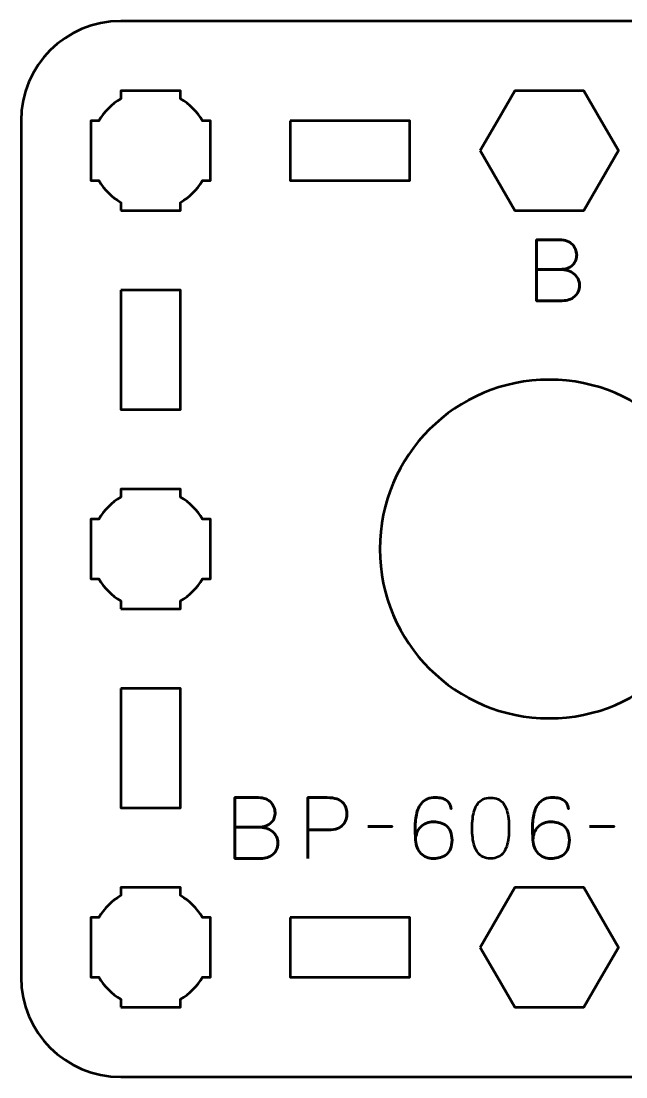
# Model space of a CAD drawing. Header units: centimetres. Extents: x -16.2 to -4.8, y -20.5 to -9.2.
# Drawn here: x -10.15 to -7.12, y -20.5 to -15.2 of the extents above; entities that cross this region are included whole.
import ezdxf

# ---------------------------------------------------------------- set-up
doc = ezdxf.new("R2010")
doc.units = ezdxf.units.CM
doc.header["$MEASUREMENT"] = 0
doc.layers.add('Layer 1', color=7, linetype='Continuous')

msp = doc.modelspace()

# ---------------------------------------------------------------- linework, layer by layer
at = {"layer": 'Layer 1', "lineweight": 53}
for points, knots in [([(-9.64994, -15.19997), (-9.64994, -15.19997), (-5.35007, -15.19997), (-5.35007, -15.19997), (-5.35007, -15.19997), (-5.07293, -15.19997), (-4.84997, -15.42306), (-4.84997, -15.70006), (-4.84997, -15.70006), (-4.84997, -15.70006), (-4.84997, -19.99993), (-4.84997, -19.99993), (-4.84997, -19.99993), (-4.84997, -20.27707), (-5.07293, -20.50003), (-5.35007, -20.50003), (-5.35007, -20.50003), (-5.35007, -20.50003), (-9.64994, -20.50003), (-9.64994, -20.50003), (-9.64994, -20.50003), (-9.92694, -20.50003), (-10.15003, -20.27707), (-10.15003, -19.99993), (-10.15003, -19.99993), (-10.15003, -19.99993), (-10.15003, -15.70006), (-10.15003, -15.70006), (-10.15003, -15.70006), (-10.15003, -15.42306), (-9.92694, -15.19997), (-9.64994, -15.19997)], [0, 0, 0, 0, 0.125, 0.125, 0.125, 0.125, 0.25, 0.25, 0.25, 0.25, 0.375, 0.375, 0.375, 0.375, 0.5, 0.5, 0.5, 0.5, 0.625, 0.625, 0.625, 0.625, 0.75, 0.75, 0.75, 0.75, 0.875, 0.875, 0.875, 0.875, 1, 1, 1, 1]), ([(-9.64999, -16.15006), (-9.64999, -16.15006), (-9.64999, -16.10988), (-9.64999, -16.10988), (-9.64999, -16.10988), (-9.69553, -16.08355), (-9.73349, -16.0456), (-9.75984, -16.00007), (-9.75984, -16.00007), (-9.75984, -16.00007), (-9.79999, -16.00007), (-9.79999, -16.00007), (-9.79999, -16.00007), (-9.79999, -16.00007), (-9.79999, -15.85155), (-9.79999, -15.85155), (-9.79999, -15.85155), (-9.79999, -15.85155), (-9.80001, -15.85), (-9.80001, -15.85), (-9.80001, -15.85), (-9.80001, -15.85), (-9.79999, -15.84845), (-9.79999, -15.84845), (-9.79999, -15.84845), (-9.79999, -15.84845), (-9.79999, -15.70006), (-9.79999, -15.70006), (-9.79999, -15.70006), (-9.79999, -15.70006), (-9.75989, -15.70006), (-9.75989, -15.70006), (-9.75989, -15.70006), (-9.73354, -15.65449), (-9.69555, -15.61649), (-9.64999, -15.59013), (-9.64999, -15.59013), (-9.64999, -15.59013), (-9.64999, -15.55005), (-9.64999, -15.55005), (-9.64999, -15.55005), (-9.64999, -15.55005), (-9.50465, -15.55005), (-9.50465, -15.55005), (-9.50465, -15.55005), (-9.50465, -15.55005), (-9.50001, -15.54999), (-9.50001, -15.54999), (-9.50001, -15.54999), (-9.50001, -15.54999), (-9.49536, -15.55005), (-9.49536, -15.55005), (-9.49536, -15.55005), (-9.49536, -15.55005), (-9.34998, -15.55005), (-9.34998, -15.55005), (-9.34998, -15.55005), (-9.34998, -15.55005), (-9.34998, -15.59013), (-9.34998, -15.59013), (-9.34998, -15.59013), (-9.30441, -15.61649), (-9.26644, -15.65449), (-9.2401, -15.70006), (-9.2401, -15.70006), (-9.2401, -15.70006), (-9.19998, -15.70006), (-9.19998, -15.70006), (-9.19998, -15.70006), (-9.19998, -15.70006), (-9.19998, -16.00007), (-9.19998, -16.00007), (-9.19998, -16.00007), (-9.19998, -16.00007), (-9.24015, -16.00007), (-9.24015, -16.00007), (-9.24015, -16.00007), (-9.26649, -16.0456), (-9.30445, -16.08355), (-9.34998, -16.10988), (-9.34998, -16.10988), (-9.34998, -16.10988), (-9.34998, -16.15006), (-9.34998, -16.15006), (-9.34998, -16.15006), (-9.34998, -16.15006), (-9.64999, -16.15006), (-9.64999, -16.15006)], [0, 0, 0, 0, 0.0454545, 0.0454545, 0.0454545, 0.0454545, 0.0909091, 0.0909091, 0.0909091, 0.0909091, 0.1363636, 0.1363636, 0.1363636, 0.1363636, 0.1818182, 0.1818182, 0.1818182, 0.1818182, 0.2272727, 0.2272727, 0.2272727, 0.2272727, 0.2727273, 0.2727273, 0.2727273, 0.2727273, 0.3181818, 0.3181818, 0.3181818, 0.3181818, 0.3636364, 0.3636364, 0.3636364, 0.3636364, 0.4090909, 0.4090909, 0.4090909, 0.4090909, 0.4545455, 0.4545455, 0.4545455, 0.4545455, 0.5, 0.5, 0.5, 0.5, 0.5454545, 0.5454545, 0.5454545, 0.5454545, 0.5909091, 0.5909091, 0.5909091, 0.5909091, 0.6363636, 0.6363636, 0.6363636, 0.6363636, 0.6818182, 0.6818182, 0.6818182, 0.6818182, 0.7272727, 0.7272727, 0.7272727, 0.7272727, 0.7727273, 0.7727273, 0.7727273, 0.7727273, 0.8181818, 0.8181818, 0.8181818, 0.8181818, 0.8636364, 0.8636364, 0.8636364, 0.8636364, 0.9090909, 0.9090909, 0.9090909, 0.9090909, 0.9545455, 0.9545455, 0.9545455, 0.9545455, 1, 1, 1, 1]), ([(-7.84641, -15.85), (-7.84641, -15.85), (-7.75981, -15.7), (-7.75981, -15.7), (-7.75981, -15.7), (-7.75981, -15.7), (-7.6732, -15.55), (-7.6732, -15.55), (-7.6732, -15.55), (-7.6732, -15.55), (-7.5, -15.55), (-7.5, -15.55), (-7.5, -15.55), (-7.5, -15.55), (-7.3268, -15.55), (-7.3268, -15.55), (-7.3268, -15.55), (-7.3268, -15.55), (-7.24019, -15.7), (-7.24019, -15.7), (-7.24019, -15.7), (-7.24019, -15.7), (-7.15359, -15.85), (-7.15359, -15.85), (-7.15359, -15.85), (-7.15359, -15.85), (-7.24019, -16), (-7.24019, -16), (-7.24019, -16), (-7.24019, -16), (-7.3268, -16.15), (-7.3268, -16.15), (-7.3268, -16.15), (-7.3268, -16.15), (-7.5, -16.15), (-7.5, -16.15), (-7.5, -16.15), (-7.5, -16.15), (-7.6732, -16.15), (-7.6732, -16.15), (-7.6732, -16.15), (-7.6732, -16.15), (-7.75981, -16), (-7.75981, -16), (-7.75981, -16), (-7.75981, -16), (-7.84641, -15.85), (-7.84641, -15.85)], [0, 0, 0, 0, 0.0833333, 0.0833333, 0.0833333, 0.0833333, 0.1666667, 0.1666667, 0.1666667, 0.1666667, 0.25, 0.25, 0.25, 0.25, 0.3333333, 0.3333333, 0.3333333, 0.3333333, 0.4166667, 0.4166667, 0.4166667, 0.4166667, 0.5, 0.5, 0.5, 0.5, 0.5833333, 0.5833333, 0.5833333, 0.5833333, 0.6666667, 0.6666667, 0.6666667, 0.6666667, 0.75, 0.75, 0.75, 0.75, 0.8333333, 0.8333333, 0.8333333, 0.8333333, 0.9166667, 0.9166667, 0.9166667, 0.9166667, 1, 1, 1, 1]), ([(-8.79999, -15.70006), (-8.79999, -15.70006), (-8.19998, -15.70006), (-8.19998, -15.70006), (-8.19998, -15.70006), (-8.19998, -15.70006), (-8.19998, -16.00007), (-8.19998, -16.00007), (-8.19998, -16.00007), (-8.19998, -16.00007), (-8.79999, -16.00007), (-8.79999, -16.00007), (-8.79999, -16.00007), (-8.79999, -16.00007), (-8.79999, -15.70006), (-8.79999, -15.70006)], [0, 0, 0, 0, 0.25, 0.25, 0.25, 0.25, 0.5, 0.5, 0.5, 0.5, 0.75, 0.75, 0.75, 0.75, 1, 1, 1, 1]), ([(-9.64994, -16.55001), (-9.64994, -16.55001), (-9.34993, -16.55001), (-9.34993, -16.55001), (-9.34993, -16.55001), (-9.34993, -16.55001), (-9.34993, -17.15002), (-9.34993, -17.15002), (-9.34993, -17.15002), (-9.34993, -17.15002), (-9.64994, -17.15002), (-9.64994, -17.15002), (-9.64994, -17.15002), (-9.64994, -17.15002), (-9.64994, -16.55001), (-9.64994, -16.55001)], [0, 0, 0, 0, 0.25, 0.25, 0.25, 0.25, 0.5, 0.5, 0.5, 0.5, 0.75, 0.75, 0.75, 0.75, 1, 1, 1, 1]), ([(-7.5, -17), (-7.03063, -17), (-6.65, -17.38063), (-6.65, -17.85), (-6.65, -17.85), (-6.65, -18.31937), (-7.03063, -18.7), (-7.5, -18.7), (-7.5, -18.7), (-7.96937, -18.7), (-8.35, -18.31937), (-8.35, -17.85), (-8.35, -17.85), (-8.35, -17.38063), (-7.96937, -17), (-7.5, -17)], [0, 0, 0, 0, 0.25, 0.25, 0.25, 0.25, 0.5, 0.5, 0.5, 0.5, 0.75, 0.75, 0.75, 0.75, 1, 1, 1, 1]), ([(-9.64999, -18.15006), (-9.64999, -18.15006), (-9.64999, -18.10988), (-9.64999, -18.10988), (-9.64999, -18.10988), (-9.69553, -18.08355), (-9.73349, -18.0456), (-9.75984, -18.00007), (-9.75984, -18.00007), (-9.75984, -18.00007), (-9.79999, -18.00007), (-9.79999, -18.00007), (-9.79999, -18.00007), (-9.79999, -18.00007), (-9.79999, -17.85155), (-9.79999, -17.85155), (-9.79999, -17.85155), (-9.79999, -17.85155), (-9.80001, -17.85), (-9.80001, -17.85), (-9.80001, -17.85), (-9.80001, -17.85), (-9.79999, -17.84845), (-9.79999, -17.84845), (-9.79999, -17.84845), (-9.79999, -17.84845), (-9.79999, -17.70006), (-9.79999, -17.70006), (-9.79999, -17.70006), (-9.79999, -17.70006), (-9.75989, -17.70006), (-9.75989, -17.70006), (-9.75989, -17.70006), (-9.73354, -17.65449), (-9.69555, -17.61649), (-9.64999, -17.59013), (-9.64999, -17.59013), (-9.64999, -17.59013), (-9.64999, -17.55005), (-9.64999, -17.55005), (-9.64999, -17.55005), (-9.64999, -17.55005), (-9.50465, -17.55005), (-9.50465, -17.55005), (-9.50465, -17.55005), (-9.50465, -17.55005), (-9.50001, -17.54999), (-9.50001, -17.54999), (-9.50001, -17.54999), (-9.50001, -17.54999), (-9.49536, -17.55005), (-9.49536, -17.55005), (-9.49536, -17.55005), (-9.49536, -17.55005), (-9.34998, -17.55005), (-9.34998, -17.55005), (-9.34998, -17.55005), (-9.34998, -17.55005), (-9.34998, -17.59013), (-9.34998, -17.59013), (-9.34998, -17.59013), (-9.30441, -17.61649), (-9.26644, -17.65449), (-9.2401, -17.70006), (-9.2401, -17.70006), (-9.2401, -17.70006), (-9.19998, -17.70006), (-9.19998, -17.70006), (-9.19998, -17.70006), (-9.19998, -17.70006), (-9.19998, -18.00007), (-9.19998, -18.00007), (-9.19998, -18.00007), (-9.19998, -18.00007), (-9.24015, -18.00007), (-9.24015, -18.00007), (-9.24015, -18.00007), (-9.26649, -18.0456), (-9.30445, -18.08355), (-9.34998, -18.10988), (-9.34998, -18.10988), (-9.34998, -18.10988), (-9.34998, -18.15006), (-9.34998, -18.15006), (-9.34998, -18.15006), (-9.34998, -18.15006), (-9.64999, -18.15006), (-9.64999, -18.15006)], [0, 0, 0, 0, 0.0454545, 0.0454545, 0.0454545, 0.0454545, 0.0909091, 0.0909091, 0.0909091, 0.0909091, 0.1363636, 0.1363636, 0.1363636, 0.1363636, 0.1818182, 0.1818182, 0.1818182, 0.1818182, 0.2272727, 0.2272727, 0.2272727, 0.2272727, 0.2727273, 0.2727273, 0.2727273, 0.2727273, 0.3181818, 0.3181818, 0.3181818, 0.3181818, 0.3636364, 0.3636364, 0.3636364, 0.3636364, 0.4090909, 0.4090909, 0.4090909, 0.4090909, 0.4545455, 0.4545455, 0.4545455, 0.4545455, 0.5, 0.5, 0.5, 0.5, 0.5454545, 0.5454545, 0.5454545, 0.5454545, 0.5909091, 0.5909091, 0.5909091, 0.5909091, 0.6363636, 0.6363636, 0.6363636, 0.6363636, 0.6818182, 0.6818182, 0.6818182, 0.6818182, 0.7272727, 0.7272727, 0.7272727, 0.7272727, 0.7727273, 0.7727273, 0.7727273, 0.7727273, 0.8181818, 0.8181818, 0.8181818, 0.8181818, 0.8636364, 0.8636364, 0.8636364, 0.8636364, 0.9090909, 0.9090909, 0.9090909, 0.9090909, 0.9545455, 0.9545455, 0.9545455, 0.9545455, 1, 1, 1, 1]), ([(-9.64994, -18.54998), (-9.64994, -18.54998), (-9.34993, -18.54998), (-9.34993, -18.54998), (-9.34993, -18.54998), (-9.34993, -18.54998), (-9.34993, -19.14998), (-9.34993, -19.14998), (-9.34993, -19.14998), (-9.34993, -19.14998), (-9.64994, -19.14998), (-9.64994, -19.14998), (-9.64994, -19.14998), (-9.64994, -19.14998), (-9.64994, -18.54998), (-9.64994, -18.54998)], [0, 0, 0, 0, 0.25, 0.25, 0.25, 0.25, 0.5, 0.5, 0.5, 0.5, 0.75, 0.75, 0.75, 0.75, 1, 1, 1, 1]), ([(-9.64999, -20.15006), (-9.64999, -20.15006), (-9.64999, -20.10988), (-9.64999, -20.10988), (-9.64999, -20.10988), (-9.69553, -20.08355), (-9.73349, -20.0456), (-9.75984, -20.00007), (-9.75984, -20.00007), (-9.75984, -20.00007), (-9.79999, -20.00007), (-9.79999, -20.00007), (-9.79999, -20.00007), (-9.79999, -20.00007), (-9.79999, -19.85155), (-9.79999, -19.85155), (-9.79999, -19.85155), (-9.79999, -19.85155), (-9.80001, -19.85), (-9.80001, -19.85), (-9.80001, -19.85), (-9.80001, -19.85), (-9.79999, -19.84845), (-9.79999, -19.84845), (-9.79999, -19.84845), (-9.79999, -19.84845), (-9.79999, -19.70006), (-9.79999, -19.70006), (-9.79999, -19.70006), (-9.79999, -19.70006), (-9.75989, -19.70006), (-9.75989, -19.70006), (-9.75989, -19.70006), (-9.73354, -19.65449), (-9.69555, -19.61649), (-9.64999, -19.59013), (-9.64999, -19.59013), (-9.64999, -19.59013), (-9.64999, -19.55005), (-9.64999, -19.55005), (-9.64999, -19.55005), (-9.64999, -19.55005), (-9.50465, -19.55005), (-9.50465, -19.55005), (-9.50465, -19.55005), (-9.50465, -19.55005), (-9.50001, -19.54999), (-9.50001, -19.54999), (-9.50001, -19.54999), (-9.50001, -19.54999), (-9.49536, -19.55005), (-9.49536, -19.55005), (-9.49536, -19.55005), (-9.49536, -19.55005), (-9.34998, -19.55005), (-9.34998, -19.55005), (-9.34998, -19.55005), (-9.34998, -19.55005), (-9.34998, -19.59013), (-9.34998, -19.59013), (-9.34998, -19.59013), (-9.30441, -19.61649), (-9.26644, -19.65449), (-9.2401, -19.70006), (-9.2401, -19.70006), (-9.2401, -19.70006), (-9.19998, -19.70006), (-9.19998, -19.70006), (-9.19998, -19.70006), (-9.19998, -19.70006), (-9.19998, -20.00007), (-9.19998, -20.00007), (-9.19998, -20.00007), (-9.19998, -20.00007), (-9.24015, -20.00007), (-9.24015, -20.00007), (-9.24015, -20.00007), (-9.26649, -20.0456), (-9.30445, -20.08355), (-9.34998, -20.10988), (-9.34998, -20.10988), (-9.34998, -20.10988), (-9.34998, -20.15006), (-9.34998, -20.15006), (-9.34998, -20.15006), (-9.34998, -20.15006), (-9.64999, -20.15006), (-9.64999, -20.15006)], [0, 0, 0, 0, 0.0454545, 0.0454545, 0.0454545, 0.0454545, 0.0909091, 0.0909091, 0.0909091, 0.0909091, 0.1363636, 0.1363636, 0.1363636, 0.1363636, 0.1818182, 0.1818182, 0.1818182, 0.1818182, 0.2272727, 0.2272727, 0.2272727, 0.2272727, 0.2727273, 0.2727273, 0.2727273, 0.2727273, 0.3181818, 0.3181818, 0.3181818, 0.3181818, 0.3636364, 0.3636364, 0.3636364, 0.3636364, 0.4090909, 0.4090909, 0.4090909, 0.4090909, 0.4545455, 0.4545455, 0.4545455, 0.4545455, 0.5, 0.5, 0.5, 0.5, 0.5454545, 0.5454545, 0.5454545, 0.5454545, 0.5909091, 0.5909091, 0.5909091, 0.5909091, 0.6363636, 0.6363636, 0.6363636, 0.6363636, 0.6818182, 0.6818182, 0.6818182, 0.6818182, 0.7272727, 0.7272727, 0.7272727, 0.7272727, 0.7727273, 0.7727273, 0.7727273, 0.7727273, 0.8181818, 0.8181818, 0.8181818, 0.8181818, 0.8636364, 0.8636364, 0.8636364, 0.8636364, 0.9090909, 0.9090909, 0.9090909, 0.9090909, 0.9545455, 0.9545455, 0.9545455, 0.9545455, 1, 1, 1, 1]), ([(-7.84641, -19.85), (-7.84641, -19.85), (-7.75981, -19.7), (-7.75981, -19.7), (-7.75981, -19.7), (-7.75981, -19.7), (-7.6732, -19.55), (-7.6732, -19.55), (-7.6732, -19.55), (-7.6732, -19.55), (-7.5, -19.55), (-7.5, -19.55), (-7.5, -19.55), (-7.5, -19.55), (-7.3268, -19.55), (-7.3268, -19.55), (-7.3268, -19.55), (-7.3268, -19.55), (-7.24019, -19.7), (-7.24019, -19.7), (-7.24019, -19.7), (-7.24019, -19.7), (-7.15359, -19.85), (-7.15359, -19.85), (-7.15359, -19.85), (-7.15359, -19.85), (-7.24019, -20), (-7.24019, -20), (-7.24019, -20), (-7.24019, -20), (-7.3268, -20.15), (-7.3268, -20.15), (-7.3268, -20.15), (-7.3268, -20.15), (-7.5, -20.15), (-7.5, -20.15), (-7.5, -20.15), (-7.5, -20.15), (-7.6732, -20.15), (-7.6732, -20.15), (-7.6732, -20.15), (-7.6732, -20.15), (-7.75981, -20), (-7.75981, -20), (-7.75981, -20), (-7.75981, -20), (-7.84641, -19.85), (-7.84641, -19.85)], [0, 0, 0, 0, 0.0833333, 0.0833333, 0.0833333, 0.0833333, 0.1666667, 0.1666667, 0.1666667, 0.1666667, 0.25, 0.25, 0.25, 0.25, 0.3333333, 0.3333333, 0.3333333, 0.3333333, 0.4166667, 0.4166667, 0.4166667, 0.4166667, 0.5, 0.5, 0.5, 0.5, 0.5833333, 0.5833333, 0.5833333, 0.5833333, 0.6666667, 0.6666667, 0.6666667, 0.6666667, 0.75, 0.75, 0.75, 0.75, 0.8333333, 0.8333333, 0.8333333, 0.8333333, 0.9166667, 0.9166667, 0.9166667, 0.9166667, 1, 1, 1, 1]), ([(-8.79999, -19.69993), (-8.79999, -19.69993), (-8.19998, -19.69993), (-8.19998, -19.69993), (-8.19998, -19.69993), (-8.19998, -19.69993), (-8.19998, -19.99993), (-8.19998, -19.99993), (-8.19998, -19.99993), (-8.19998, -19.99993), (-8.79999, -19.99993), (-8.79999, -19.99993), (-8.79999, -19.99993), (-8.79999, -19.99993), (-8.79999, -19.69993), (-8.79999, -19.69993)], [0, 0, 0, 0, 0.25, 0.25, 0.25, 0.25, 0.5, 0.5, 0.5, 0.5, 0.75, 0.75, 0.75, 0.75, 1, 1, 1, 1])]:
    msp.add_open_spline(points, degree=3, knots=knots, dxfattribs=at)
at = {"layer": 'Layer 1', "color": 5, "lineweight": 53}
for points, knots in [([(-7.5646, -16.44636), (-7.5646, -16.44636), (-7.44734, -16.44636), (-7.44734, -16.44636), (-7.44734, -16.44636), (-7.4321, -16.44629), (-7.41912, -16.44418), (-7.40818, -16.44001), (-7.40818, -16.44001), (-7.39731, -16.43592), (-7.3885, -16.43035), (-7.38165, -16.42336), (-7.38165, -16.42336), (-7.37481, -16.41638), (-7.36987, -16.40848), (-7.36676, -16.39973), (-7.36676, -16.39973), (-7.36373, -16.39105), (-7.36232, -16.38202), (-7.36267, -16.37271), (-7.36267, -16.37271), (-7.3631, -16.36339), (-7.36507, -16.35436), (-7.3686, -16.34554), (-7.3686, -16.34554), (-7.37206, -16.33672), (-7.37728, -16.32875), (-7.38412, -16.32162), (-7.38412, -16.32162), (-7.39096, -16.3145), (-7.3995, -16.30885), (-7.40987, -16.30469), (-7.40987, -16.30469), (-7.42025, -16.30046), (-7.43245, -16.29827), (-7.44649, -16.2982), (-7.44649, -16.2982), (-7.44649, -16.2982), (-7.5646, -16.2982), (-7.5646, -16.2982), (-7.5646, -16.2982), (-7.5646, -16.2982), (-7.5646, -16.60342), (-7.5646, -16.60342), (-7.5646, -16.60342), (-7.5646, -16.60342), (-7.43464, -16.60342), (-7.43464, -16.60342), (-7.43464, -16.60342), (-7.4225, -16.60342), (-7.41121, -16.60166), (-7.40077, -16.5982), (-7.40077, -16.5982), (-7.39033, -16.59467), (-7.38123, -16.58966), (-7.37333, -16.58296), (-7.37333, -16.58296), (-7.36549, -16.57633), (-7.35936, -16.56828), (-7.35498, -16.55876), (-7.35498, -16.55876), (-7.35061, -16.54923), (-7.34835, -16.53844), (-7.34828, -16.52637), (-7.34828, -16.52637), (-7.34856, -16.51424), (-7.3511, -16.5033), (-7.35597, -16.4935), (-7.35597, -16.4935), (-7.36084, -16.48369), (-7.36761, -16.47529), (-7.37636, -16.46824), (-7.37636, -16.46824), (-7.38511, -16.46125), (-7.39555, -16.45582), (-7.40755, -16.45208), (-7.40755, -16.45208), (-7.41954, -16.44834), (-7.4328, -16.44644), (-7.44734, -16.44636), (-7.44734, -16.44636), (-7.4328, -16.44644), (-7.41954, -16.44834), (-7.40755, -16.45208), (-7.40755, -16.45208), (-7.39555, -16.45582), (-7.38511, -16.46125), (-7.37636, -16.46824), (-7.37636, -16.46824), (-7.36761, -16.47529), (-7.36084, -16.48369), (-7.35597, -16.4935), (-7.35597, -16.4935), (-7.3511, -16.5033), (-7.34856, -16.51424), (-7.34828, -16.52637), (-7.34828, -16.52637), (-7.34835, -16.53844), (-7.35061, -16.54923), (-7.35498, -16.55876), (-7.35498, -16.55876), (-7.35936, -16.56828), (-7.36549, -16.57633), (-7.37333, -16.58296), (-7.37333, -16.58296), (-7.38123, -16.58966), (-7.39033, -16.59467), (-7.40077, -16.5982), (-7.40077, -16.5982), (-7.41121, -16.60166), (-7.4225, -16.60342), (-7.43464, -16.60342), (-7.43464, -16.60342), (-7.43464, -16.60342), (-7.5646, -16.60342), (-7.5646, -16.60342), (-7.5646, -16.60342), (-7.5646, -16.60342), (-7.5646, -16.2982), (-7.5646, -16.2982), (-7.5646, -16.2982), (-7.5646, -16.2982), (-7.44649, -16.2982), (-7.44649, -16.2982), (-7.44649, -16.2982), (-7.43245, -16.29827), (-7.42025, -16.30046), (-7.40987, -16.30469), (-7.40987, -16.30469), (-7.3995, -16.30885), (-7.39096, -16.3145), (-7.38412, -16.32162), (-7.38412, -16.32162), (-7.37728, -16.32875), (-7.37206, -16.33672), (-7.3686, -16.34554), (-7.3686, -16.34554), (-7.36507, -16.35436), (-7.3631, -16.36339), (-7.36267, -16.37271), (-7.36267, -16.37271), (-7.36232, -16.38202), (-7.36373, -16.39105), (-7.36676, -16.39973), (-7.36676, -16.39973), (-7.36987, -16.40848), (-7.37481, -16.41638), (-7.38165, -16.42336), (-7.38165, -16.42336), (-7.3885, -16.43035), (-7.39731, -16.43592), (-7.40818, -16.44001), (-7.40818, -16.44001), (-7.41912, -16.44418), (-7.4321, -16.44629), (-7.44734, -16.44636), (-7.44734, -16.44636), (-7.44734, -16.44636), (-7.5646, -16.44636), (-7.5646, -16.44636)], [0, 0, 0, 0, 0.025, 0.025, 0.025, 0.025, 0.05, 0.05, 0.05, 0.05, 0.075, 0.075, 0.075, 0.075, 0.1, 0.1, 0.1, 0.1, 0.125, 0.125, 0.125, 0.125, 0.15, 0.15, 0.15, 0.15, 0.175, 0.175, 0.175, 0.175, 0.2, 0.2, 0.2, 0.2, 0.225, 0.225, 0.225, 0.225, 0.25, 0.25, 0.25, 0.25, 0.275, 0.275, 0.275, 0.275, 0.3, 0.3, 0.3, 0.3, 0.325, 0.325, 0.325, 0.325, 0.35, 0.35, 0.35, 0.35, 0.375, 0.375, 0.375, 0.375, 0.4, 0.4, 0.4, 0.4, 0.425, 0.425, 0.425, 0.425, 0.45, 0.45, 0.45, 0.45, 0.475, 0.475, 0.475, 0.475, 0.5, 0.5, 0.5, 0.5, 0.525, 0.525, 0.525, 0.525, 0.55, 0.55, 0.55, 0.55, 0.575, 0.575, 0.575, 0.575, 0.6, 0.6, 0.6, 0.6, 0.625, 0.625, 0.625, 0.625, 0.65, 0.65, 0.65, 0.65, 0.675, 0.675, 0.675, 0.675, 0.7, 0.7, 0.7, 0.7, 0.725, 0.725, 0.725, 0.725, 0.75, 0.75, 0.75, 0.75, 0.775, 0.775, 0.775, 0.775, 0.8, 0.8, 0.8, 0.8, 0.825, 0.825, 0.825, 0.825, 0.85, 0.85, 0.85, 0.85, 0.875, 0.875, 0.875, 0.875, 0.9, 0.9, 0.9, 0.9, 0.925, 0.925, 0.925, 0.925, 0.95, 0.95, 0.95, 0.95, 0.975, 0.975, 0.975, 0.975, 1, 1, 1, 1]), ([(-9.07779, -19.24636), (-9.07779, -19.24636), (-8.96053, -19.24636), (-8.96053, -19.24636), (-8.96053, -19.24636), (-8.94529, -19.24629), (-8.93231, -19.24418), (-8.92137, -19.24001), (-8.92137, -19.24001), (-8.9105, -19.23592), (-8.90169, -19.23035), (-8.89484, -19.22336), (-8.89484, -19.22336), (-8.888, -19.21638), (-8.88306, -19.20848), (-8.87995, -19.19973), (-8.87995, -19.19973), (-8.87692, -19.19105), (-8.87551, -19.18202), (-8.87586, -19.17271), (-8.87586, -19.17271), (-8.87629, -19.16339), (-8.87826, -19.15436), (-8.88179, -19.14554), (-8.88179, -19.14554), (-8.88525, -19.13672), (-8.89047, -19.12875), (-8.89731, -19.12162), (-8.89731, -19.12162), (-8.90415, -19.1145), (-8.91269, -19.10885), (-8.92306, -19.10469), (-8.92306, -19.10469), (-8.93344, -19.10046), (-8.94564, -19.09827), (-8.95968, -19.0982), (-8.95968, -19.0982), (-8.95968, -19.0982), (-9.07779, -19.0982), (-9.07779, -19.0982), (-9.07779, -19.0982), (-9.07779, -19.0982), (-9.07779, -19.40342), (-9.07779, -19.40342), (-9.07779, -19.40342), (-9.07779, -19.40342), (-8.94783, -19.40342), (-8.94783, -19.40342), (-8.94783, -19.40342), (-8.93569, -19.40342), (-8.9244, -19.40166), (-8.91396, -19.3982), (-8.91396, -19.3982), (-8.90352, -19.39467), (-8.89442, -19.38966), (-8.88652, -19.38296), (-8.88652, -19.38296), (-8.87868, -19.37633), (-8.87255, -19.36828), (-8.86817, -19.35876), (-8.86817, -19.35876), (-8.8638, -19.34923), (-8.86154, -19.33844), (-8.86147, -19.32637), (-8.86147, -19.32637), (-8.86175, -19.31424), (-8.86429, -19.3033), (-8.86916, -19.2935), (-8.86916, -19.2935), (-8.87403, -19.28369), (-8.8808, -19.27529), (-8.88955, -19.26824), (-8.88955, -19.26824), (-8.8983, -19.26125), (-8.90874, -19.25582), (-8.92074, -19.25208), (-8.92074, -19.25208), (-8.93273, -19.24834), (-8.94599, -19.24644), (-8.96053, -19.24636), (-8.96053, -19.24636), (-8.94599, -19.24644), (-8.93273, -19.24834), (-8.92074, -19.25208), (-8.92074, -19.25208), (-8.90874, -19.25582), (-8.8983, -19.26125), (-8.88955, -19.26824), (-8.88955, -19.26824), (-8.8808, -19.27529), (-8.87403, -19.28369), (-8.86916, -19.2935), (-8.86916, -19.2935), (-8.86429, -19.3033), (-8.86175, -19.31424), (-8.86147, -19.32637), (-8.86147, -19.32637), (-8.86154, -19.33844), (-8.8638, -19.34923), (-8.86817, -19.35876), (-8.86817, -19.35876), (-8.87255, -19.36828), (-8.87868, -19.37633), (-8.88652, -19.38296), (-8.88652, -19.38296), (-8.89442, -19.38966), (-8.90352, -19.39467), (-8.91396, -19.3982), (-8.91396, -19.3982), (-8.9244, -19.40166), (-8.93569, -19.40342), (-8.94783, -19.40342), (-8.94783, -19.40342), (-8.94783, -19.40342), (-9.07779, -19.40342), (-9.07779, -19.40342), (-9.07779, -19.40342), (-9.07779, -19.40342), (-9.07779, -19.0982), (-9.07779, -19.0982), (-9.07779, -19.0982), (-9.07779, -19.0982), (-8.95968, -19.0982), (-8.95968, -19.0982), (-8.95968, -19.0982), (-8.94564, -19.09827), (-8.93344, -19.10046), (-8.92306, -19.10469), (-8.92306, -19.10469), (-8.91269, -19.10885), (-8.90415, -19.1145), (-8.89731, -19.12162), (-8.89731, -19.12162), (-8.89047, -19.12875), (-8.88525, -19.13672), (-8.88179, -19.14554), (-8.88179, -19.14554), (-8.87826, -19.15436), (-8.87629, -19.16339), (-8.87586, -19.17271), (-8.87586, -19.17271), (-8.87551, -19.18202), (-8.87692, -19.19105), (-8.87995, -19.19973), (-8.87995, -19.19973), (-8.88306, -19.20848), (-8.888, -19.21638), (-8.89484, -19.22336), (-8.89484, -19.22336), (-8.90169, -19.23035), (-8.9105, -19.23592), (-8.92137, -19.24001), (-8.92137, -19.24001), (-8.93231, -19.24418), (-8.94529, -19.24629), (-8.96053, -19.24636), (-8.96053, -19.24636), (-8.96053, -19.24636), (-9.07779, -19.24636), (-9.07779, -19.24636)], [0, 0, 0, 0, 0.025, 0.025, 0.025, 0.025, 0.05, 0.05, 0.05, 0.05, 0.075, 0.075, 0.075, 0.075, 0.1, 0.1, 0.1, 0.1, 0.125, 0.125, 0.125, 0.125, 0.15, 0.15, 0.15, 0.15, 0.175, 0.175, 0.175, 0.175, 0.2, 0.2, 0.2, 0.2, 0.225, 0.225, 0.225, 0.225, 0.25, 0.25, 0.25, 0.25, 0.275, 0.275, 0.275, 0.275, 0.3, 0.3, 0.3, 0.3, 0.325, 0.325, 0.325, 0.325, 0.35, 0.35, 0.35, 0.35, 0.375, 0.375, 0.375, 0.375, 0.4, 0.4, 0.4, 0.4, 0.425, 0.425, 0.425, 0.425, 0.45, 0.45, 0.45, 0.45, 0.475, 0.475, 0.475, 0.475, 0.5, 0.5, 0.5, 0.5, 0.525, 0.525, 0.525, 0.525, 0.55, 0.55, 0.55, 0.55, 0.575, 0.575, 0.575, 0.575, 0.6, 0.6, 0.6, 0.6, 0.625, 0.625, 0.625, 0.625, 0.65, 0.65, 0.65, 0.65, 0.675, 0.675, 0.675, 0.675, 0.7, 0.7, 0.7, 0.7, 0.725, 0.725, 0.725, 0.725, 0.75, 0.75, 0.75, 0.75, 0.775, 0.775, 0.775, 0.775, 0.8, 0.8, 0.8, 0.8, 0.825, 0.825, 0.825, 0.825, 0.85, 0.85, 0.85, 0.85, 0.875, 0.875, 0.875, 0.875, 0.9, 0.9, 0.9, 0.9, 0.925, 0.925, 0.925, 0.925, 0.95, 0.95, 0.95, 0.95, 0.975, 0.975, 0.975, 0.975, 1, 1, 1, 1]), ([(-8.71161, -19.40342), (-8.71161, -19.40342), (-8.71161, -19.0982), (-8.71161, -19.0982), (-8.71161, -19.0982), (-8.71161, -19.0982), (-8.61424, -19.0982), (-8.61424, -19.0982), (-8.61424, -19.0982), (-8.59477, -19.09827), (-8.57876, -19.10046), (-8.56613, -19.10469), (-8.56613, -19.10469), (-8.55357, -19.10885), (-8.54369, -19.11464), (-8.53656, -19.12198), (-8.53656, -19.12198), (-8.52944, -19.12924), (-8.52436, -19.13757), (-8.52125, -19.14695), (-8.52125, -19.14695), (-8.51822, -19.15634), (-8.51646, -19.16614), (-8.51603, -19.17652), (-8.51603, -19.17652), (-8.51554, -19.18689), (-8.51674, -19.19705), (-8.51956, -19.20692), (-8.51956, -19.20692), (-8.52245, -19.2168), (-8.52732, -19.22576), (-8.53431, -19.23381), (-8.53431, -19.23381), (-8.54122, -19.24185), (-8.5506, -19.24827), (-8.56239, -19.253), (-8.56239, -19.253), (-8.57417, -19.25779), (-8.58877, -19.26019), (-8.6062, -19.26033), (-8.6062, -19.26033), (-8.6062, -19.26033), (-8.71161, -19.26033), (-8.71161, -19.26033), (-8.71161, -19.26033), (-8.71161, -19.26033), (-8.6062, -19.26033), (-8.6062, -19.26033), (-8.6062, -19.26033), (-8.58913, -19.26019), (-8.57466, -19.25779), (-8.56295, -19.253), (-8.56295, -19.253), (-8.55117, -19.24827), (-8.54178, -19.24185), (-8.53473, -19.23381), (-8.53473, -19.23381), (-8.52774, -19.22576), (-8.52273, -19.2168), (-8.51977, -19.20692), (-8.51977, -19.20692), (-8.51681, -19.19705), (-8.51554, -19.18689), (-8.51603, -19.17652), (-8.51603, -19.17652), (-8.51646, -19.16614), (-8.51822, -19.15634), (-8.52139, -19.14695), (-8.52139, -19.14695), (-8.5245, -19.13757), (-8.52972, -19.12924), (-8.53685, -19.12198), (-8.53685, -19.12198), (-8.54404, -19.11464), (-8.55392, -19.10885), (-8.56648, -19.10469), (-8.56648, -19.10469), (-8.57911, -19.10046), (-8.59498, -19.09827), (-8.61424, -19.0982), (-8.61424, -19.0982), (-8.61424, -19.0982), (-8.71161, -19.0982), (-8.71161, -19.0982), (-8.71161, -19.0982), (-8.71161, -19.0982), (-8.71161, -19.40342), (-8.71161, -19.40342)], [0, 0, 0, 0, 0.0454545, 0.0454545, 0.0454545, 0.0454545, 0.0909091, 0.0909091, 0.0909091, 0.0909091, 0.1363636, 0.1363636, 0.1363636, 0.1363636, 0.1818182, 0.1818182, 0.1818182, 0.1818182, 0.2272727, 0.2272727, 0.2272727, 0.2272727, 0.2727273, 0.2727273, 0.2727273, 0.2727273, 0.3181818, 0.3181818, 0.3181818, 0.3181818, 0.3636364, 0.3636364, 0.3636364, 0.3636364, 0.4090909, 0.4090909, 0.4090909, 0.4090909, 0.4545455, 0.4545455, 0.4545455, 0.4545455, 0.5, 0.5, 0.5, 0.5, 0.5454545, 0.5454545, 0.5454545, 0.5454545, 0.5909091, 0.5909091, 0.5909091, 0.5909091, 0.6363636, 0.6363636, 0.6363636, 0.6363636, 0.6818182, 0.6818182, 0.6818182, 0.6818182, 0.7272727, 0.7272727, 0.7272727, 0.7272727, 0.7727273, 0.7727273, 0.7727273, 0.7727273, 0.8181818, 0.8181818, 0.8181818, 0.8181818, 0.8636364, 0.8636364, 0.8636364, 0.8636364, 0.9090909, 0.9090909, 0.9090909, 0.9090909, 0.9545455, 0.9545455, 0.9545455, 0.9545455, 1, 1, 1, 1]), ([(-8.17102, -19.31156), (-8.17095, -19.29773), (-8.1687, -19.28524), (-8.16418, -19.27395), (-8.16418, -19.27395), (-8.15974, -19.26273), (-8.15346, -19.25307), (-8.14534, -19.24495), (-8.14534, -19.24495), (-8.1373, -19.23691), (-8.12777, -19.2307), (-8.11691, -19.22633), (-8.11691, -19.22633), (-8.10604, -19.22195), (-8.09412, -19.21977), (-8.08128, -19.21969), (-8.08128, -19.21969), (-8.06837, -19.21962), (-8.0563, -19.22125), (-8.04508, -19.22449), (-8.04508, -19.22449), (-8.03386, -19.22767), (-8.02406, -19.23289), (-8.01552, -19.24009), (-8.01552, -19.24009), (-8.00698, -19.24721), (-8.00028, -19.25667), (-7.99548, -19.26845), (-7.99548, -19.26845), (-7.99069, -19.28023), (-7.98822, -19.29455), (-7.98815, -19.31156), (-7.98815, -19.31156), (-7.98822, -19.32856), (-7.99069, -19.34288), (-7.99548, -19.35467), (-7.99548, -19.35467), (-8.00028, -19.36645), (-8.00698, -19.3759), (-8.01552, -19.38303), (-8.01552, -19.38303), (-8.02406, -19.39023), (-8.03386, -19.39545), (-8.04508, -19.39862), (-8.04508, -19.39862), (-8.0563, -19.40187), (-8.06837, -19.40349), (-8.08128, -19.40342), (-8.08128, -19.40342), (-8.09412, -19.40335), (-8.1059, -19.40116), (-8.1167, -19.39679), (-8.1167, -19.39679), (-8.12742, -19.39241), (-8.13673, -19.3862), (-8.14471, -19.37809), (-8.14471, -19.37809), (-8.15268, -19.37005), (-8.15896, -19.36038), (-8.16347, -19.34909), (-8.16347, -19.34909), (-8.16806, -19.33787), (-8.17053, -19.32539), (-8.17102, -19.31156), (-8.17102, -19.31156), (-8.17131, -19.30457), (-8.17166, -19.29625), (-8.17215, -19.28658), (-8.17215, -19.28658), (-8.17265, -19.27684), (-8.17293, -19.26626), (-8.173, -19.2549), (-8.173, -19.2549), (-8.17307, -19.24347), (-8.17272, -19.23169), (-8.1718, -19.21962), (-8.1718, -19.21962), (-8.17095, -19.20749), (-8.16926, -19.19556), (-8.16679, -19.18378), (-8.16679, -19.18378), (-8.16432, -19.17207), (-8.16079, -19.16099), (-8.15614, -19.15062), (-8.15614, -19.15062), (-8.15148, -19.14025), (-8.14548, -19.13108), (-8.13807, -19.1231), (-8.13807, -19.1231), (-8.1306, -19.11513), (-8.12149, -19.10885), (-8.1107, -19.10427), (-8.1107, -19.10427), (-8.0999, -19.09975), (-8.08713, -19.09742), (-8.07239, -19.09735), (-8.07239, -19.09735), (-8.05955, -19.09742), (-8.04868, -19.09869), (-8.03965, -19.10116), (-8.03965, -19.10116), (-8.03062, -19.10363), (-8.02321, -19.10695), (-8.01728, -19.11104), (-8.01728, -19.11104), (-8.01143, -19.1152), (-8.00677, -19.11972), (-8.00339, -19.12473), (-8.00339, -19.12473), (-8, -19.12967), (-7.99746, -19.13468), (-7.99591, -19.13969), (-7.99591, -19.13969), (-7.99428, -19.14469), (-7.99323, -19.14935), (-7.9928, -19.15366), (-7.9928, -19.15366), (-7.99323, -19.14935), (-7.99428, -19.14469), (-7.99591, -19.13969), (-7.99591, -19.13969), (-7.99746, -19.13468), (-8, -19.12967), (-8.00339, -19.12473), (-8.00339, -19.12473), (-8.00677, -19.11972), (-8.01143, -19.1152), (-8.01728, -19.11104), (-8.01728, -19.11104), (-8.02321, -19.10695), (-8.03062, -19.10363), (-8.03965, -19.10116), (-8.03965, -19.10116), (-8.04868, -19.09869), (-8.05955, -19.09742), (-8.07239, -19.09735), (-8.07239, -19.09735), (-8.08713, -19.09742), (-8.0999, -19.09975), (-8.1107, -19.10427), (-8.1107, -19.10427), (-8.12149, -19.10885), (-8.1306, -19.11513), (-8.13807, -19.1231), (-8.13807, -19.1231), (-8.14548, -19.13108), (-8.15148, -19.14025), (-8.15614, -19.15062), (-8.15614, -19.15062), (-8.16079, -19.16099), (-8.16432, -19.17207), (-8.16679, -19.18378), (-8.16679, -19.18378), (-8.16926, -19.19556), (-8.17095, -19.20749), (-8.1718, -19.21962), (-8.1718, -19.21962), (-8.17272, -19.23169), (-8.17307, -19.24347), (-8.173, -19.2549), (-8.173, -19.2549), (-8.17293, -19.26626), (-8.17265, -19.27684), (-8.17215, -19.28658), (-8.17215, -19.28658), (-8.17166, -19.29625), (-8.17131, -19.30457), (-8.17102, -19.31156), (-8.17102, -19.31156), (-8.17053, -19.32539), (-8.16806, -19.33787), (-8.16347, -19.34909), (-8.16347, -19.34909), (-8.15896, -19.36038), (-8.15268, -19.37005), (-8.14471, -19.37809), (-8.14471, -19.37809), (-8.13673, -19.3862), (-8.12742, -19.39241), (-8.1167, -19.39679), (-8.1167, -19.39679), (-8.1059, -19.40116), (-8.09412, -19.40335), (-8.08128, -19.40342), (-8.08128, -19.40342), (-8.06837, -19.40349), (-8.0563, -19.40187), (-8.04508, -19.39862), (-8.04508, -19.39862), (-8.03386, -19.39545), (-8.02406, -19.39023), (-8.01552, -19.38303), (-8.01552, -19.38303), (-8.00698, -19.3759), (-8.00028, -19.36645), (-7.99548, -19.35467), (-7.99548, -19.35467), (-7.99069, -19.34288), (-7.98822, -19.32856), (-7.98815, -19.31156), (-7.98815, -19.31156), (-7.98822, -19.29455), (-7.99069, -19.28023), (-7.99548, -19.26845), (-7.99548, -19.26845), (-8.00028, -19.25667), (-8.00698, -19.24721), (-8.01552, -19.24009), (-8.01552, -19.24009), (-8.02406, -19.23289), (-8.03386, -19.22767), (-8.04508, -19.22449), (-8.04508, -19.22449), (-8.0563, -19.22125), (-8.06837, -19.21962), (-8.08128, -19.21969), (-8.08128, -19.21969), (-8.09412, -19.21977), (-8.10604, -19.22195), (-8.11691, -19.22633), (-8.11691, -19.22633), (-8.12777, -19.2307), (-8.1373, -19.23691), (-8.14534, -19.24495), (-8.14534, -19.24495), (-8.15346, -19.25307), (-8.15974, -19.26273), (-8.16418, -19.27395), (-8.16418, -19.27395), (-8.1687, -19.28524), (-8.17095, -19.29773), (-8.17102, -19.31156)], [0, 0, 0, 0, 0.0172414, 0.0172414, 0.0172414, 0.0172414, 0.0344828, 0.0344828, 0.0344828, 0.0344828, 0.0517241, 0.0517241, 0.0517241, 0.0517241, 0.0689655, 0.0689655, 0.0689655, 0.0689655, 0.0862069, 0.0862069, 0.0862069, 0.0862069, 0.1034483, 0.1034483, 0.1034483, 0.1034483, 0.1206897, 0.1206897, 0.1206897, 0.1206897, 0.137931, 0.137931, 0.137931, 0.137931, 0.1551724, 0.1551724, 0.1551724, 0.1551724, 0.1724138, 0.1724138, 0.1724138, 0.1724138, 0.1896552, 0.1896552, 0.1896552, 0.1896552, 0.2068966, 0.2068966, 0.2068966, 0.2068966, 0.2241379, 0.2241379, 0.2241379, 0.2241379, 0.2413793, 0.2413793, 0.2413793, 0.2413793, 0.2586207, 0.2586207, 0.2586207, 0.2586207, 0.2758621, 0.2758621, 0.2758621, 0.2758621, 0.2931034, 0.2931034, 0.2931034, 0.2931034, 0.3103448, 0.3103448, 0.3103448, 0.3103448, 0.3275862, 0.3275862, 0.3275862, 0.3275862, 0.3448276, 0.3448276, 0.3448276, 0.3448276, 0.362069, 0.362069, 0.362069, 0.362069, 0.3793103, 0.3793103, 0.3793103, 0.3793103, 0.3965517, 0.3965517, 0.3965517, 0.3965517, 0.4137931, 0.4137931, 0.4137931, 0.4137931, 0.4310345, 0.4310345, 0.4310345, 0.4310345, 0.4482759, 0.4482759, 0.4482759, 0.4482759, 0.4655172, 0.4655172, 0.4655172, 0.4655172, 0.4827586, 0.4827586, 0.4827586, 0.4827586, 0.5, 0.5, 0.5, 0.5, 0.5172414, 0.5172414, 0.5172414, 0.5172414, 0.5344828, 0.5344828, 0.5344828, 0.5344828, 0.5517241, 0.5517241, 0.5517241, 0.5517241, 0.5689655, 0.5689655, 0.5689655, 0.5689655, 0.5862069, 0.5862069, 0.5862069, 0.5862069, 0.6034483, 0.6034483, 0.6034483, 0.6034483, 0.6206897, 0.6206897, 0.6206897, 0.6206897, 0.637931, 0.637931, 0.637931, 0.637931, 0.6551724, 0.6551724, 0.6551724, 0.6551724, 0.6724138, 0.6724138, 0.6724138, 0.6724138, 0.6896552, 0.6896552, 0.6896552, 0.6896552, 0.7068966, 0.7068966, 0.7068966, 0.7068966, 0.7241379, 0.7241379, 0.7241379, 0.7241379, 0.7413793, 0.7413793, 0.7413793, 0.7413793, 0.7586207, 0.7586207, 0.7586207, 0.7586207, 0.7758621, 0.7758621, 0.7758621, 0.7758621, 0.7931034, 0.7931034, 0.7931034, 0.7931034, 0.8103448, 0.8103448, 0.8103448, 0.8103448, 0.8275862, 0.8275862, 0.8275862, 0.8275862, 0.8448276, 0.8448276, 0.8448276, 0.8448276, 0.862069, 0.862069, 0.862069, 0.862069, 0.8793103, 0.8793103, 0.8793103, 0.8793103, 0.8965517, 0.8965517, 0.8965517, 0.8965517, 0.9137931, 0.9137931, 0.9137931, 0.9137931, 0.9310345, 0.9310345, 0.9310345, 0.9310345, 0.9482759, 0.9482759, 0.9482759, 0.9482759, 0.9655172, 0.9655172, 0.9655172, 0.9655172, 0.9827586, 0.9827586, 0.9827586, 0.9827586, 1, 1, 1, 1]), ([(-7.79468, -19.40342), (-7.77987, -19.40335), (-7.7671, -19.40074), (-7.75644, -19.39566), (-7.75644, -19.39566), (-7.74586, -19.39058), (-7.73704, -19.38331), (-7.72999, -19.37407), (-7.72999, -19.37407), (-7.723, -19.36476), (-7.7175, -19.35375), (-7.71341, -19.34105), (-7.71341, -19.34105), (-7.70938, -19.32835), (-7.70649, -19.31445), (-7.70487, -19.29921), (-7.70487, -19.29921), (-7.70317, -19.28397), (-7.70233, -19.26795), (-7.7024, -19.25102), (-7.7024, -19.25102), (-7.70233, -19.23416), (-7.70317, -19.21814), (-7.70487, -19.20297), (-7.70487, -19.20297), (-7.70649, -19.1878), (-7.70938, -19.17383), (-7.71341, -19.16113), (-7.71341, -19.16113), (-7.7175, -19.1485), (-7.723, -19.1375), (-7.72999, -19.12811), (-7.72999, -19.12811), (-7.73704, -19.1188), (-7.74586, -19.11153), (-7.75644, -19.10645), (-7.75644, -19.10645), (-7.7671, -19.1013), (-7.77987, -19.09869), (-7.79468, -19.09862), (-7.79468, -19.09862), (-7.8095, -19.09869), (-7.82227, -19.1013), (-7.83293, -19.10645), (-7.83293, -19.10645), (-7.84351, -19.11153), (-7.85233, -19.1188), (-7.85938, -19.12811), (-7.85938, -19.12811), (-7.86637, -19.1375), (-7.87187, -19.1485), (-7.87596, -19.16113), (-7.87596, -19.16113), (-7.87999, -19.17383), (-7.88288, -19.1878), (-7.8845, -19.20297), (-7.8845, -19.20297), (-7.88619, -19.21814), (-7.88704, -19.23416), (-7.88697, -19.25102), (-7.88697, -19.25102), (-7.88704, -19.26795), (-7.88619, -19.28397), (-7.8845, -19.29921), (-7.8845, -19.29921), (-7.88288, -19.31445), (-7.87999, -19.32835), (-7.87596, -19.34105), (-7.87596, -19.34105), (-7.87187, -19.35375), (-7.86637, -19.36476), (-7.85938, -19.37407), (-7.85938, -19.37407), (-7.85233, -19.38331), (-7.84351, -19.39058), (-7.83293, -19.39566), (-7.83293, -19.39566), (-7.82227, -19.40074), (-7.8095, -19.40335), (-7.79468, -19.40342)], [0, 0, 0, 0, 0.05, 0.05, 0.05, 0.05, 0.1, 0.1, 0.1, 0.1, 0.15, 0.15, 0.15, 0.15, 0.2, 0.2, 0.2, 0.2, 0.25, 0.25, 0.25, 0.25, 0.3, 0.3, 0.3, 0.3, 0.35, 0.35, 0.35, 0.35, 0.4, 0.4, 0.4, 0.4, 0.45, 0.45, 0.45, 0.45, 0.5, 0.5, 0.5, 0.5, 0.55, 0.55, 0.55, 0.55, 0.6, 0.6, 0.6, 0.6, 0.65, 0.65, 0.65, 0.65, 0.7, 0.7, 0.7, 0.7, 0.75, 0.75, 0.75, 0.75, 0.8, 0.8, 0.8, 0.8, 0.85, 0.85, 0.85, 0.85, 0.9, 0.9, 0.9, 0.9, 0.95, 0.95, 0.95, 0.95, 1, 1, 1, 1]), ([(-7.79468, -19.40342), (-7.77987, -19.40335), (-7.7671, -19.40074), (-7.75644, -19.39566), (-7.75644, -19.39566), (-7.74586, -19.39058), (-7.73704, -19.38331), (-7.72999, -19.37407), (-7.72999, -19.37407), (-7.723, -19.36476), (-7.7175, -19.35375), (-7.71341, -19.34105), (-7.71341, -19.34105), (-7.70938, -19.32835), (-7.70649, -19.31445), (-7.70487, -19.29921), (-7.70487, -19.29921), (-7.70317, -19.28397), (-7.70233, -19.26795), (-7.7024, -19.25102), (-7.7024, -19.25102), (-7.70233, -19.23416), (-7.70317, -19.21814), (-7.70487, -19.20297), (-7.70487, -19.20297), (-7.70649, -19.1878), (-7.70938, -19.17383), (-7.71341, -19.16113), (-7.71341, -19.16113), (-7.7175, -19.1485), (-7.723, -19.1375), (-7.72999, -19.12811), (-7.72999, -19.12811), (-7.73704, -19.1188), (-7.74586, -19.11153), (-7.75644, -19.10645), (-7.75644, -19.10645), (-7.7671, -19.1013), (-7.77987, -19.09869), (-7.79468, -19.09862), (-7.79468, -19.09862), (-7.8095, -19.09869), (-7.82227, -19.1013), (-7.83293, -19.10645), (-7.83293, -19.10645), (-7.84351, -19.11153), (-7.85233, -19.1188), (-7.85938, -19.12811), (-7.85938, -19.12811), (-7.86637, -19.1375), (-7.87187, -19.1485), (-7.87596, -19.16113), (-7.87596, -19.16113), (-7.87999, -19.17383), (-7.88288, -19.1878), (-7.8845, -19.20297), (-7.8845, -19.20297), (-7.88619, -19.21814), (-7.88704, -19.23416), (-7.88697, -19.25102), (-7.88697, -19.25102), (-7.88704, -19.26795), (-7.88619, -19.28397), (-7.8845, -19.29921), (-7.8845, -19.29921), (-7.88288, -19.31445), (-7.87999, -19.32835), (-7.87596, -19.34105), (-7.87596, -19.34105), (-7.87187, -19.35375), (-7.86637, -19.36476), (-7.85938, -19.37407), (-7.85938, -19.37407), (-7.85233, -19.38331), (-7.84351, -19.39058), (-7.83293, -19.39566), (-7.83293, -19.39566), (-7.82227, -19.40074), (-7.8095, -19.40335), (-7.79468, -19.40342)], [0, 0, 0, 0, 0.05, 0.05, 0.05, 0.05, 0.1, 0.1, 0.1, 0.1, 0.15, 0.15, 0.15, 0.15, 0.2, 0.2, 0.2, 0.2, 0.25, 0.25, 0.25, 0.25, 0.3, 0.3, 0.3, 0.3, 0.35, 0.35, 0.35, 0.35, 0.4, 0.4, 0.4, 0.4, 0.45, 0.45, 0.45, 0.45, 0.5, 0.5, 0.5, 0.5, 0.55, 0.55, 0.55, 0.55, 0.6, 0.6, 0.6, 0.6, 0.65, 0.65, 0.65, 0.65, 0.7, 0.7, 0.7, 0.7, 0.75, 0.75, 0.75, 0.75, 0.8, 0.8, 0.8, 0.8, 0.85, 0.85, 0.85, 0.85, 0.9, 0.9, 0.9, 0.9, 0.95, 0.95, 0.95, 0.95, 1, 1, 1, 1]), ([(-7.58217, -19.31156), (-7.5821, -19.29773), (-7.57985, -19.28524), (-7.57533, -19.27395), (-7.57533, -19.27395), (-7.57089, -19.26273), (-7.56461, -19.25307), (-7.55649, -19.24495), (-7.55649, -19.24495), (-7.54845, -19.23691), (-7.53892, -19.2307), (-7.52806, -19.22633), (-7.52806, -19.22633), (-7.51719, -19.22195), (-7.50527, -19.21977), (-7.49243, -19.21969), (-7.49243, -19.21969), (-7.47952, -19.21962), (-7.46745, -19.22125), (-7.45623, -19.22449), (-7.45623, -19.22449), (-7.44501, -19.22767), (-7.43521, -19.23289), (-7.42667, -19.24009), (-7.42667, -19.24009), (-7.41813, -19.24721), (-7.41143, -19.25667), (-7.40663, -19.26845), (-7.40663, -19.26845), (-7.40184, -19.28023), (-7.39937, -19.29455), (-7.3993, -19.31156), (-7.3993, -19.31156), (-7.39937, -19.32856), (-7.40184, -19.34288), (-7.40663, -19.35467), (-7.40663, -19.35467), (-7.41143, -19.36645), (-7.41813, -19.3759), (-7.42667, -19.38303), (-7.42667, -19.38303), (-7.43521, -19.39023), (-7.44501, -19.39545), (-7.45623, -19.39862), (-7.45623, -19.39862), (-7.46745, -19.40187), (-7.47952, -19.40349), (-7.49243, -19.40342), (-7.49243, -19.40342), (-7.50527, -19.40335), (-7.51705, -19.40116), (-7.52785, -19.39679), (-7.52785, -19.39679), (-7.53857, -19.39241), (-7.54788, -19.3862), (-7.55586, -19.37809), (-7.55586, -19.37809), (-7.56383, -19.37005), (-7.57011, -19.36038), (-7.57462, -19.34909), (-7.57462, -19.34909), (-7.57921, -19.33787), (-7.58168, -19.32539), (-7.58217, -19.31156), (-7.58217, -19.31156), (-7.58246, -19.30457), (-7.58281, -19.29625), (-7.5833, -19.28658), (-7.5833, -19.28658), (-7.5838, -19.27684), (-7.58408, -19.26626), (-7.58415, -19.2549), (-7.58415, -19.2549), (-7.58422, -19.24347), (-7.58387, -19.23169), (-7.58295, -19.21962), (-7.58295, -19.21962), (-7.5821, -19.20749), (-7.58041, -19.19556), (-7.57794, -19.18378), (-7.57794, -19.18378), (-7.57547, -19.17207), (-7.57194, -19.16099), (-7.56729, -19.15062), (-7.56729, -19.15062), (-7.56263, -19.14025), (-7.55663, -19.13108), (-7.54922, -19.1231), (-7.54922, -19.1231), (-7.54175, -19.11513), (-7.53264, -19.10885), (-7.52185, -19.10427), (-7.52185, -19.10427), (-7.51105, -19.09975), (-7.49828, -19.09742), (-7.48354, -19.09735), (-7.48354, -19.09735), (-7.4707, -19.09742), (-7.45983, -19.09869), (-7.4508, -19.10116), (-7.4508, -19.10116), (-7.44177, -19.10363), (-7.43436, -19.10695), (-7.42843, -19.11104), (-7.42843, -19.11104), (-7.42258, -19.1152), (-7.41792, -19.11972), (-7.41454, -19.12473), (-7.41454, -19.12473), (-7.41115, -19.12967), (-7.40861, -19.13468), (-7.40706, -19.13969), (-7.40706, -19.13969), (-7.40543, -19.14469), (-7.40438, -19.14935), (-7.40395, -19.15366), (-7.40395, -19.15366), (-7.40438, -19.14935), (-7.40543, -19.14469), (-7.40706, -19.13969), (-7.40706, -19.13969), (-7.40861, -19.13468), (-7.41115, -19.12967), (-7.41454, -19.12473), (-7.41454, -19.12473), (-7.41792, -19.11972), (-7.42258, -19.1152), (-7.42843, -19.11104), (-7.42843, -19.11104), (-7.43436, -19.10695), (-7.44177, -19.10363), (-7.4508, -19.10116), (-7.4508, -19.10116), (-7.45983, -19.09869), (-7.4707, -19.09742), (-7.48354, -19.09735), (-7.48354, -19.09735), (-7.49828, -19.09742), (-7.51105, -19.09975), (-7.52185, -19.10427), (-7.52185, -19.10427), (-7.53264, -19.10885), (-7.54175, -19.11513), (-7.54922, -19.1231), (-7.54922, -19.1231), (-7.55663, -19.13108), (-7.56263, -19.14025), (-7.56729, -19.15062), (-7.56729, -19.15062), (-7.57194, -19.16099), (-7.57547, -19.17207), (-7.57794, -19.18378), (-7.57794, -19.18378), (-7.58041, -19.19556), (-7.5821, -19.20749), (-7.58295, -19.21962), (-7.58295, -19.21962), (-7.58387, -19.23169), (-7.58422, -19.24347), (-7.58415, -19.2549), (-7.58415, -19.2549), (-7.58408, -19.26626), (-7.5838, -19.27684), (-7.5833, -19.28658), (-7.5833, -19.28658), (-7.58281, -19.29625), (-7.58246, -19.30457), (-7.58217, -19.31156), (-7.58217, -19.31156), (-7.58168, -19.32539), (-7.57921, -19.33787), (-7.57462, -19.34909), (-7.57462, -19.34909), (-7.57011, -19.36038), (-7.56383, -19.37005), (-7.55586, -19.37809), (-7.55586, -19.37809), (-7.54788, -19.3862), (-7.53857, -19.39241), (-7.52785, -19.39679), (-7.52785, -19.39679), (-7.51705, -19.40116), (-7.50527, -19.40335), (-7.49243, -19.40342), (-7.49243, -19.40342), (-7.47952, -19.40349), (-7.46745, -19.40187), (-7.45623, -19.39862), (-7.45623, -19.39862), (-7.44501, -19.39545), (-7.43521, -19.39023), (-7.42667, -19.38303), (-7.42667, -19.38303), (-7.41813, -19.3759), (-7.41143, -19.36645), (-7.40663, -19.35467), (-7.40663, -19.35467), (-7.40184, -19.34288), (-7.39937, -19.32856), (-7.3993, -19.31156), (-7.3993, -19.31156), (-7.39937, -19.29455), (-7.40184, -19.28023), (-7.40663, -19.26845), (-7.40663, -19.26845), (-7.41143, -19.25667), (-7.41813, -19.24721), (-7.42667, -19.24009), (-7.42667, -19.24009), (-7.43521, -19.23289), (-7.44501, -19.22767), (-7.45623, -19.22449), (-7.45623, -19.22449), (-7.46745, -19.22125), (-7.47952, -19.21962), (-7.49243, -19.21969), (-7.49243, -19.21969), (-7.50527, -19.21977), (-7.51719, -19.22195), (-7.52806, -19.22633), (-7.52806, -19.22633), (-7.53892, -19.2307), (-7.54845, -19.23691), (-7.55649, -19.24495), (-7.55649, -19.24495), (-7.56461, -19.25307), (-7.57089, -19.26273), (-7.57533, -19.27395), (-7.57533, -19.27395), (-7.57985, -19.28524), (-7.5821, -19.29773), (-7.58217, -19.31156)], [0, 0, 0, 0, 0.0172414, 0.0172414, 0.0172414, 0.0172414, 0.0344828, 0.0344828, 0.0344828, 0.0344828, 0.0517241, 0.0517241, 0.0517241, 0.0517241, 0.0689655, 0.0689655, 0.0689655, 0.0689655, 0.0862069, 0.0862069, 0.0862069, 0.0862069, 0.1034483, 0.1034483, 0.1034483, 0.1034483, 0.1206897, 0.1206897, 0.1206897, 0.1206897, 0.137931, 0.137931, 0.137931, 0.137931, 0.1551724, 0.1551724, 0.1551724, 0.1551724, 0.1724138, 0.1724138, 0.1724138, 0.1724138, 0.1896552, 0.1896552, 0.1896552, 0.1896552, 0.2068966, 0.2068966, 0.2068966, 0.2068966, 0.2241379, 0.2241379, 0.2241379, 0.2241379, 0.2413793, 0.2413793, 0.2413793, 0.2413793, 0.2586207, 0.2586207, 0.2586207, 0.2586207, 0.2758621, 0.2758621, 0.2758621, 0.2758621, 0.2931034, 0.2931034, 0.2931034, 0.2931034, 0.3103448, 0.3103448, 0.3103448, 0.3103448, 0.3275862, 0.3275862, 0.3275862, 0.3275862, 0.3448276, 0.3448276, 0.3448276, 0.3448276, 0.362069, 0.362069, 0.362069, 0.362069, 0.3793103, 0.3793103, 0.3793103, 0.3793103, 0.3965517, 0.3965517, 0.3965517, 0.3965517, 0.4137931, 0.4137931, 0.4137931, 0.4137931, 0.4310345, 0.4310345, 0.4310345, 0.4310345, 0.4482759, 0.4482759, 0.4482759, 0.4482759, 0.4655172, 0.4655172, 0.4655172, 0.4655172, 0.4827586, 0.4827586, 0.4827586, 0.4827586, 0.5, 0.5, 0.5, 0.5, 0.5172414, 0.5172414, 0.5172414, 0.5172414, 0.5344828, 0.5344828, 0.5344828, 0.5344828, 0.5517241, 0.5517241, 0.5517241, 0.5517241, 0.5689655, 0.5689655, 0.5689655, 0.5689655, 0.5862069, 0.5862069, 0.5862069, 0.5862069, 0.6034483, 0.6034483, 0.6034483, 0.6034483, 0.6206897, 0.6206897, 0.6206897, 0.6206897, 0.637931, 0.637931, 0.637931, 0.637931, 0.6551724, 0.6551724, 0.6551724, 0.6551724, 0.6724138, 0.6724138, 0.6724138, 0.6724138, 0.6896552, 0.6896552, 0.6896552, 0.6896552, 0.7068966, 0.7068966, 0.7068966, 0.7068966, 0.7241379, 0.7241379, 0.7241379, 0.7241379, 0.7413793, 0.7413793, 0.7413793, 0.7413793, 0.7586207, 0.7586207, 0.7586207, 0.7586207, 0.7758621, 0.7758621, 0.7758621, 0.7758621, 0.7931034, 0.7931034, 0.7931034, 0.7931034, 0.8103448, 0.8103448, 0.8103448, 0.8103448, 0.8275862, 0.8275862, 0.8275862, 0.8275862, 0.8448276, 0.8448276, 0.8448276, 0.8448276, 0.862069, 0.862069, 0.862069, 0.862069, 0.8793103, 0.8793103, 0.8793103, 0.8793103, 0.8965517, 0.8965517, 0.8965517, 0.8965517, 0.9137931, 0.9137931, 0.9137931, 0.9137931, 0.9310345, 0.9310345, 0.9310345, 0.9310345, 0.9482759, 0.9482759, 0.9482759, 0.9482759, 0.9655172, 0.9655172, 0.9655172, 0.9655172, 0.9827586, 0.9827586, 0.9827586, 0.9827586, 1, 1, 1, 1]), ([(-8.41105, -19.24382), (-8.41105, -19.24382), (-8.28786, -19.24382), (-8.28786, -19.24382), (-8.28786, -19.24382), (-8.28786, -19.24382), (-8.41105, -19.24382), (-8.41105, -19.24382)], [0, 0, 0, 0, 0.5, 0.5, 0.5, 0.5, 1, 1, 1, 1]), ([(-7.29812, -19.24382), (-7.29812, -19.24382), (-7.17493, -19.24382), (-7.17493, -19.24382), (-7.17493, -19.24382), (-7.17493, -19.24382), (-7.29812, -19.24382), (-7.29812, -19.24382)], [0, 0, 0, 0, 0.5, 0.5, 0.5, 0.5, 1, 1, 1, 1])]:
    msp.add_open_spline(points, degree=3, knots=knots, dxfattribs=at)

doc.saveas('drawing.dxf')
